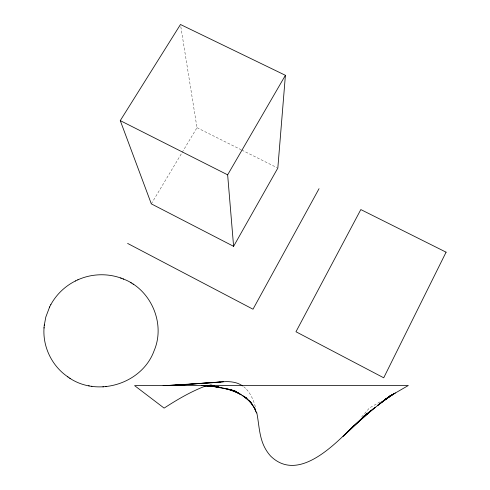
<?xml version="1.0" encoding="UTF-8"?>
<svg xmlns="http://www.w3.org/2000/svg" width="490" height="490" viewBox="0 0 490 490"><rect width="100%" height="100%" fill="white"/><g stroke="black" fill="none" stroke-linecap="round" stroke-linejoin="round"><path stroke-width="0.37" stroke-dasharray="2.45 1.84" d="M151.324 203.864L181.772 153.076M182.157 152.427L196.992 127.688L180.712 26.007M361.724 416.898L369.429 408.005L381.502 401.022M209.83 384.662L213.377 383.541M196.992 127.688L241.141 149.75M241.821 150.093L277.144 167.745M246.568 389.36C251.26 394.548 253.906 401.2 255.651 407.888M243.689 386.726A23.979 23.722 -68.5 0 1 246.568 389.36"/><path stroke-width="0.73" d="M44.063 327.534C42.489 346.742 52.032 366.293 68.043 376.988M285.407 75.307L277.824 168.082L233.601 246.329L151.324 203.864L120.264 120.614L180.473 24.5L285.407 75.307L227.648 174.838L233.601 246.329M44.265 325.372L45.797 317.091L49.655 306.887M44.02 328.031L44.302 324.901M50.776 304.743C56.325 294.49 65.145 286.074 75.583 280.899M49.539 307.12L50.874 304.541M319.045 188.687L252.999 309.208L127.614 243.414M256.76 412.605C259.106 424.218 259.094 436.566 264.606 447.327A40.186 39.365 68.2 0 0 270.621 456.08C298.183 483.073 334.566 444.693 353.688 425.718M343.055 436.553L367.022 413.235M347.98 431.739L371.089 410.387L353.082 426.49L375.254 407.282L366.514 414.271M365.993 414.699L389.942 395.877L377.374 405.634L391.761 394.934L381.685 402.131L393.586 393.96L384.485 399.889L395.43 392.943M388.521 396.955L408.323 385.501L134.591 385.624L164.113 408.109C177.276 399.595 190.867 391.547 205.579 386.004M67.436 376.59C96.065 398.021 141.99 384.368 154.13 350.681C165.81 323.455 150.816 289.076 123.045 278.89M77.757 279.87C92.102 273.334 109.135 273.046 123.676 279.135M75.368 281.003L78.008 279.747M218.901 382.384C224.641 381.293 230.655 381.269 236.303 382.886A23.979 23.722 -68.5 0 1 242.599 385.93M198.328 383.596L171.672 385.606L223.422 381.722M201.341 383.382L220.28 382.096L165.969 385.612L190.402 384.497L163.115 385.612M102.906 386.88L103.421 386.849M105.669 386.684L106.152 386.647M201.617 385.593L215.294 386.543L203.044 385.593L216.488 386.757L205.892 385.593L218.846 387.204L208.746 385.593L232.168 390.052L211.6 385.587L221.168 387.676M88.629 385.74L89.241 385.851M91.336 386.218L91.936 386.322M225.719 388.668L233.987 390.928M234.018 390.916L227.954 389.183L238.079 392.968M120.583 277.953L121.202 278.191M238.103 392.937L232.358 390.236L241.16 394.713L234.526 390.769L245.919 397.788L242.728 395.7M120.264 120.614L227.648 174.838M130.763 282.675L131.357 283.049M132.986 284.084L133.592 284.457M69.709 378.084L70.309 378.476M243.499 396.19L246.556 398.382L244.265 396.68L250.88 402.48L245.766 397.653L247.805 399.558M249.012 400.734L251.352 403.154L249.606 401.316L254.825 408.476L251.346 403.056L252.264 404.507M253.998 407.196L256.527 412.99M255.419 409.989L254.825 408.525L255.988 411.49M446.09 252.179L383.719 377.802L295.966 331.755L360.824 209.567L446.09 252.179"/></g></svg>
